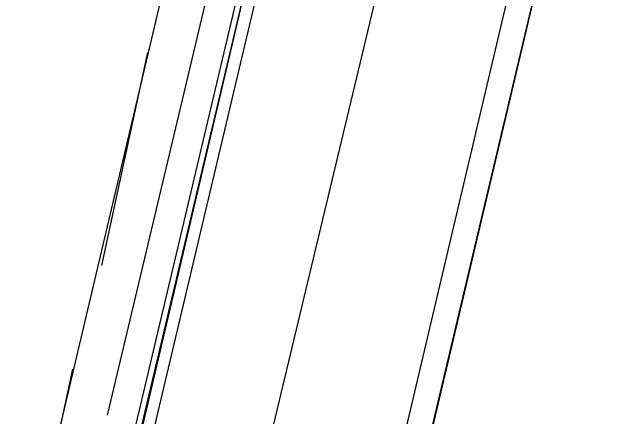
# Model space of a CAD drawing. Header units: feet. Extents: x -84 to 198, y -22 to 181.
# Drawn here: x 117.473 to 118.865, y 76.758 to 77.698 of the extents above; entities that cross this region are included whole.
import ezdxf

# ---------------------------------------------------------------- set-up
doc = ezdxf.new("R2010")
doc.units = ezdxf.units.FT
doc.layers.add('A-LINEA', color=7, linetype='CONTINUOUS')

msp = doc.modelspace()

# ---------------------------------------------------------------- linework, layer by layer
at = {"layer": 'A-LINEA'}
for p, q in [((121.84, 91.1111), (114.56, 60.2978)), ((117.56, 76.6311), (119.2133, 83.6578)), ((118.32, 76.4578), (119.9733, 83.4711)), ((118.08, 78.3911), (117.6933, 76.7644)), ((117.7867, 77.6044), (117.68, 77.1111)), ((117.6133, 76.8711), (117.5067, 76.3778))]:
    msp.add_line(p, q, dxfattribs=at)
for points in [[(135.8933, 108.7111), (131.36, 89.5511), (124.5867, 91.1511), (124.44, 90.4978), (121.84, 91.1111), (121.3333, 88.9644), (118.2, 75.6978), (129.9467, 72.9244)], [(118.0267, 76.5244), (118.4533, 78.3111), (118.84, 79.9244)], [(118.1867, 78.3644), (117.7867, 76.6711), (117.7733, 76.6711), (117.76, 76.6711), (118.16, 78.3778), (117.76, 76.6844), (117.76, 76.6711), (117.7467, 76.6844), (118.1467, 78.3778)]]:
    msp.add_lwpolyline(points, dxfattribs=at)

doc.saveas('drawing.dxf')
